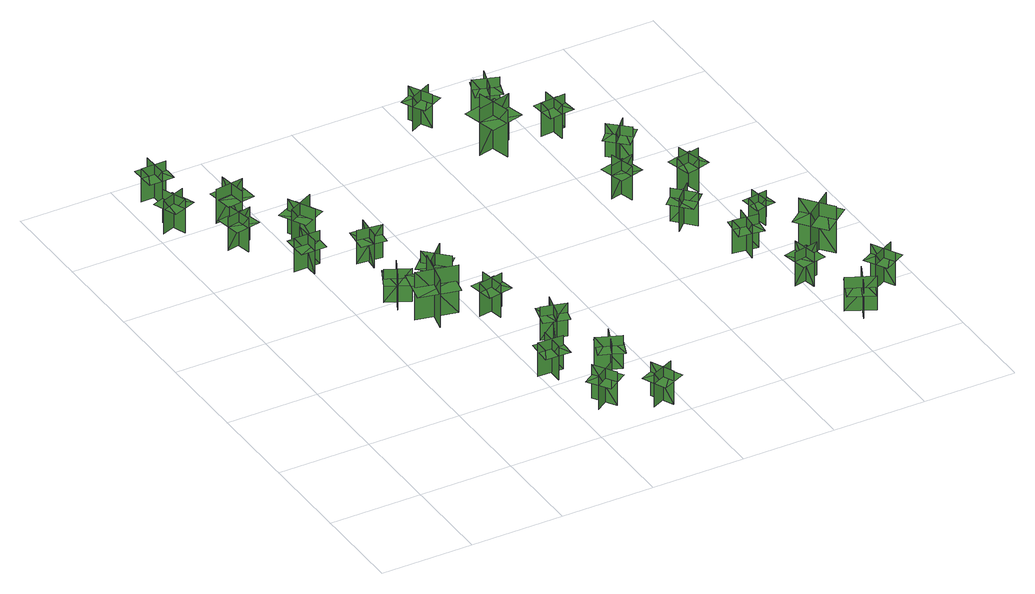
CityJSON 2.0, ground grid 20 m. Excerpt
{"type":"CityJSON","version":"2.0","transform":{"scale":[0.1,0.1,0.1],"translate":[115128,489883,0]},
"CityObjects":{
"tree1":{"type":"SolitaryVegetationObject","geometry":[{"type":"MultiSurface","lod":"1","boundaries":[[[0,1,2]],[[0,2,3]],[[4,5,6]],[[4,6,7]],[[8,9,10]],[[8,10,11]],[[8,11,12]],[[8,12,13]]]}]},
"tree2":{"type":"SolitaryVegetationObject","geometry":[{"type":"MultiSurface","lod":"1","boundaries":[[[14,15,16]],[[14,16,17]],[[18,19,20]],[[18,20,21]],[[22,23,24]],[[22,24,25]],[[22,25,26]],[[22,26,27]]]}]},
"tree3":{"type":"SolitaryVegetationObject","geometry":[{"type":"MultiSurface","lod":"1","boundaries":[[[28,29,30]],[[28,30,31]],[[32,33,34]],[[32,34,35]],[[36,37,38]],[[36,38,39]],[[36,39,40]],[[36,40,41]]]}]},
"tree4":{"type":"SolitaryVegetationObject","geometry":[{"type":"MultiSurface","lod":"1","boundaries":[[[42,43,44]],[[42,44,45]],[[46,47,48]],[[46,48,49]],[[50,51,52]],[[50,52,53]],[[50,53,54]],[[50,54,55]]]}]},
"tree5":{"type":"SolitaryVegetationObject","geometry":[{"type":"MultiSurface","lod":"1","boundaries":[[[56,57,58]],[[56,58,59]],[[60,61,62]],[[60,62,63]],[[64,65,66]],[[64,66,67]],[[64,67,68]],[[64,68,69]]]}]},
"tree6":{"type":"SolitaryVegetationObject","geometry":[{"type":"MultiSurface","lod":"1","boundaries":[[[70,71,72]],[[70,72,73]],[[74,75,76]],[[74,76,77]],[[78,79,80]],[[78,80,81]],[[78,81,82]],[[78,82,83]]]}]},
"tree7":{"type":"SolitaryVegetationObject","geometry":[{"type":"MultiSurface","lod":"1","boundaries":[[[84,85,86]],[[84,86,87]],[[88,89,90]],[[88,90,91]],[[92,93,94]],[[92,94,95]],[[92,95,96]],[[92,96,97]]]}]},
"tree8":{"type":"SolitaryVegetationObject","geometry":[{"type":"MultiSurface","lod":"1","boundaries":[[[98,99,100]],[[98,100,101]],[[102,103,104]],[[102,104,105]],[[106,107,108]],[[106,108,109]],[[106,109,110]],[[106,110,111]]]}]},
"tree9":{"type":"SolitaryVegetationObject","geometry":[{"type":"MultiSurface","lod":"1","boundaries":[[[112,113,114]],[[112,114,115]],[[116,117,118]],[[116,118,119]],[[120,121,122]],[[120,122,123]],[[120,123,124]],[[120,124,125]]]}]},
"tree10":{"type":"SolitaryVegetationObject","geometry":[{"type":"MultiSurface","lod":"1","boundaries":[[[126,127,128]],[[126,128,129]],[[130,131,132]],[[130,132,133]],[[134,135,136]],[[134,136,137]],[[134,137,138]],[[134,138,139]]]}]},
"tree11":{"type":"SolitaryVegetationObject","geometry":[{"type":"MultiSurface","lod":"1","boundaries":[[[140,141,142]],[[140,142,143]],[[144,145,146]],[[144,146,147]],[[148,149,150]],[[148,150,151]],[[148,151,152]],[[148,152,153]]]}]},
"tree12":{"type":"SolitaryVegetationObject","geometry":[{"type":"MultiSurface","lod":"1","boundaries":[[[154,155,156]],[[154,156,157]],[[158,159,160]],[[158,160,161]],[[162,163,164]],[[162,164,165]],[[162,165,166]],[[162,166,167]]]}]},
"tree13":{"type":"SolitaryVegetationObject","geometry":[{"type":"MultiSurface","lod":"1","boundaries":[[[168,169,170]],[[168,170,171]],[[172,173,174]],[[172,174,175]],[[176,177,178]],[[176,178,179]],[[176,179,180]],[[176,180,181]]]}]},
"tree14":{"type":"SolitaryVegetationObject","geometry":[{"type":"MultiSurface","lod":"1","boundaries":[[[182,183,184]],[[182,184,185]],[[186,187,188]],[[186,188,189]],[[190,191,192]],[[190,192,193]],[[190,193,194]],[[190,194,195]]]}]},
"tree15":{"type":"SolitaryVegetationObject","geometry":[{"type":"MultiSurface","lod":"1","boundaries":[[[196,197,198]],[[196,198,199]],[[200,201,202]],[[200,202,203]],[[204,205,206]],[[204,206,207]],[[204,207,208]],[[204,208,209]]]}]},
"tree16":{"type":"SolitaryVegetationObject","geometry":[{"type":"MultiSurface","lod":"1","boundaries":[[[210,211,212]],[[210,212,213]],[[214,215,216]],[[214,216,217]],[[218,219,220]],[[218,220,221]],[[218,221,222]],[[218,222,223]]]}]},
"tree17":{"type":"SolitaryVegetationObject","geometry":[{"type":"MultiSurface","lod":"1","boundaries":[[[224,225,226]],[[224,226,227]],[[228,229,230]],[[228,230,231]],[[232,233,234]],[[232,234,235]],[[232,235,236]],[[232,236,237]]]}]},
"tree18":{"type":"SolitaryVegetationObject","geometry":[{"type":"MultiSurface","lod":"1","boundaries":[[[238,239,240]],[[238,240,241]],[[242,243,244]],[[242,244,245]],[[246,247,248]],[[246,248,249]],[[246,249,250]],[[246,250,251]]]}]},
"tree19":{"type":"SolitaryVegetationObject","geometry":[{"type":"MultiSurface","lod":"1","boundaries":[[[252,253,254]],[[252,254,255]],[[256,257,258]],[[256,258,259]],[[260,261,262]],[[260,262,263]],[[260,263,264]],[[260,264,265]]]}]},
"tree20":{"type":"SolitaryVegetationObject","geometry":[{"type":"MultiSurface","lod":"1","boundaries":[[[266,267,268]],[[266,268,269]],[[270,271,272]],[[270,272,273]],[[274,275,276]],[[274,276,277]],[[274,277,278]],[[274,278,279]]]}]},
"tree21":{"type":"SolitaryVegetationObject","geometry":[{"type":"MultiSurface","lod":"1","boundaries":[[[280,281,282]],[[280,282,283]],[[284,285,286]],[[284,286,287]],[[288,289,290]],[[288,290,291]],[[288,291,292]],[[288,292,293]]]}]},
"tree22":{"type":"SolitaryVegetationObject","geometry":[{"type":"MultiSurface","lod":"1","boundaries":[[[294,295,296]],[[294,296,297]],[[298,299,300]],[[298,300,301]],[[302,303,304]],[[302,304,305]],[[302,305,306]],[[302,306,307]]]}]},
"tree23":{"type":"SolitaryVegetationObject","geometry":[{"type":"MultiSurface","lod":"1","boundaries":[[[308,309,310]],[[308,310,311]],[[312,313,314]],[[312,314,315]],[[316,317,318]],[[316,318,319]],[[316,319,320]],[[316,320,321]]]}]},
"tree24":{"type":"SolitaryVegetationObject","geometry":[{"type":"MultiSurface","lod":"1","boundaries":[[[322,323,324]],[[322,324,325]],[[326,327,328]],[[326,328,329]],[[330,331,332]],[[330,332,333]],[[330,333,334]],[[330,334,335]]]}]},
"tree25":{"type":"SolitaryVegetationObject","geometry":[{"type":"MultiSurface","lod":"1","boundaries":[[[336,337,338]],[[336,338,339]],[[340,341,342]],[[340,342,343]],[[344,345,346]],[[344,346,347]],[[344,347,348]],[[344,348,349]]]}]},
"tree26":{"type":"SolitaryVegetationObject","geometry":[{"type":"MultiSurface","lod":"1","boundaries":[[[350,351,352]],[[350,352,353]],[[354,355,356]],[[354,356,357]],[[358,359,360]],[[358,360,361]],[[358,361,362]],[[358,362,363]]]}]},
"tree27":{"type":"SolitaryVegetationObject","geometry":[{"type":"MultiSurface","lod":"1","boundaries":[[[364,365,366]],[[364,366,367]],[[368,369,370]],[[368,370,371]],[[372,373,374]],[[372,374,375]],[[372,375,376]],[[372,376,377]]]}]},
"tree28":{"type":"SolitaryVegetationObject","geometry":[{"type":"MultiSurface","lod":"1","boundaries":[[[378,379,380]],[[378,380,381]],[[382,383,384]],[[382,384,385]],[[386,387,388]],[[386,388,389]],[[386,389,390]],[[386,390,391]]]}]},
"tree29":{"type":"SolitaryVegetationObject","geometry":[{"type":"MultiSurface","lod":"1","boundaries":[[[392,393,394]],[[392,394,395]],[[396,397,398]],[[396,398,399]],[[400,401,402]],[[400,402,403]],[[400,403,404]],[[400,404,405]]]}]},
"tree30":{"type":"SolitaryVegetationObject","geometry":[{"type":"MultiSurface","lod":"1","boundaries":[[[406,407,408]],[[406,408,409]],[[410,411,412]],[[410,412,413]],[[414,415,416]],[[414,416,417]],[[414,417,418]],[[414,418,419]]]}]}
},
"vertices":[
[68,1042,4],[16,1022,4],[16,1022,81],[68,1042,81],[34,1057,4],[54,1005,4],[54,1005,81],[34,1057,81],[34,1057,60],[8,1048,60],[28,996,60],[54,1005,60],[79,1015,60],[60,1067,60],
[116,942,4],[127,888,4],[127,888,81],[116,942,81],[95,911,4],[149,922,4],[149,922,81],[95,911,81],[95,911,59],[100,884,59],[155,895,59],[149,922,59],[144,949,59],[90,939,59],
[87,1139,5],[32,1138,5],[32,1138,82],[87,1139,82],[61,1165,5],[62,1109,5],[62,1109,82],[61,1165,82],[61,1165,60],[33,1164,60],[34,1109,60],[62,1109,60],[89,1110,60],[89,1165,60],
[199,759,4],[198,814,4],[198,814,81],[199,759,81],[225,785,4],[169,785,4],[169,785,81],[225,785,81],[225,785,59],[225,813,59],[169,812,59],[169,785,59],[170,757,59],[225,757,59],
[120,1002,6],[183,1010,6],[183,1010,84],[120,1002,84],[160,971,6],[152,1034,6],[152,1034,84],[160,971,84],[125,998,59],[129,969,59],[191,978,59],[187,1007,59],[183,1036,59],[121,1027,59],
[267,610,2],[316,586,2],[316,586,79],[267,610,79],[278,575,2],[303,625,2],[303,625,79],[278,575,79],[278,575,57],[303,563,57],[328,613,57],[303,625,57],[278,637,57],[254,587,57],
[375,508,2],[289,528,2],[289,528,112],[375,508,112],[338,567,2],[318,481,2],[318,481,112],[338,567,112],[371,515,77],[379,555,77],[293,573,77],[285,534,77],[276,494,77],[362,475,77],
[477,73,7],[447,120,7],[447,120,84],[477,73,84],[485,109,7],[439,79,7],[439,79,84],[485,109,84],[485,109,62],[470,132,62],[424,102,62],[439,79,62],[454,56,62],[500,86,62],
[449,234,7],[394,235,7],[394,235,84],[449,234,84],[424,261,7],[423,205,7],[423,205,84],[424,261,84],[424,261,62],[397,261,62],[395,206,62],[423,205,62],[450,204,62],[452,260,62],
[251,848,6],[223,905,6],[223,905,85],[251,848,85],[267,896,6],[211,868,6],[211,868,85],[267,896,85],[253,854,59],[279,867,59],[251,923,59],[225,910,59],[199,897,59],[227,841,59],
[284,745,7],[339,739,7],[339,739,84],[284,745,84],[307,716,7],[313,771,7],[313,771,84],[307,716,84],[307,716,62],[334,713,62],[340,768,62],[313,771,62],[285,774,62],[279,719,62],
[400,578,5],[356,623,5],[356,623,84],[400,578,84],[401,628,5],[356,584,5],[356,584,84],[401,628,84],[400,583,58],[421,604,58],[377,648,58],[356,628,58],[335,607,58],[380,563,58],
[569,15,12],[546,65,12],[546,65,89],[569,15,89],[582,49,12],[532,26,12],[532,26,89],[582,49,89],[582,49,67],[571,75,67],[520,52,67],[532,26,67],[543,1,67],[594,24,67],
[454,480,7],[399,470,7],[399,470,84],[454,480,84],[424,501,7],[433,447,7],[433,447,84],[424,501,84],[424,501,63],[396,497,63],[406,442,63],[433,447,63],[461,452,63],[451,506,63],
[547,172,11],[495,193,11],[495,193,88],[547,172,88],[533,206,11],[512,155,11],[512,155,88],[533,206,88],[533,206,66],[507,216,66],[486,165,66],[512,155,66],[537,144,66],[558,196,66],
[457,336,11],[510,322,11],[510,322,88],[457,336,88],[475,304,11],[489,357,11],[489,357,88],[475,304,88],[475,304,67],[502,297,67],[516,350,67],[489,357,67],[462,364,67],[448,311,67],
[644,1082,6],[619,1131,6],[619,1131,83],[644,1082,83],[655,1117,6],[606,1092,6],[606,1092,83],[655,1117,83],[655,1117,62],[643,1142,62],[594,1116,62],[606,1092,62],[619,1067,62],[668,1092,62],
[705,1005,1],[724,930,1],[724,930,109],[705,1005,109],[679,961,1],[754,980,1],[754,980,109],[679,961,109],[679,961,78],[688,924,78],[763,943,78],[754,980,78],[744,1018,78],[669,999,78],
[840,730,6],[854,676,6],[854,676,83],[840,730,83],[821,698,6],[875,712,6],[875,712,83],[821,698,83],[821,698,61],[828,671,61],[882,685,61],[875,712,61],[868,739,61],[814,725,61],
[922,581,1],[882,543,1],[882,543,78],[922,581,78],[885,583,1],[923,542,1],[923,542,78],[885,583,78],[885,583,57],[865,564,57],[903,523,57],[923,542,57],[943,561,57],[905,601,57],
[783,1065,11],[730,1082,11],[730,1082,88],[783,1065,88],[766,1098,11],[750,1045,11],[750,1045,88],[766,1098,88],[766,1098,66],[740,1106,66],[723,1054,66],[750,1045,66],[776,1037,66],[793,1090,66],
[986,417,3],[931,424,3],[931,424,80],[986,417,80],[963,446,3],[957,392,3],[957,392,80],[963,446,80],[963,446,59],[936,450,59],[929,395,59],[957,392,59],[984,388,59],[991,443,59],
[1066,160,4],[1039,103,4],[1039,103,82],[1066,160,82],[1019,144,4],[1076,116,4],[1076,116,82],[1019,144,82],[1061,158,57],[1034,171,57],[1008,114,57],[1034,101,57],[1060,89,57],[1087,146,57],
[982,269,2],[1036,280,2],[1036,280,79],[982,269,79],[1013,249,2],[1002,303,2],[1002,303,79],[1013,249,79],[1013,249,58],[1040,254,58],[1029,308,58],[1002,303,58],[975,297,58],[986,243,58],
[862,952,11],[807,947,11],[807,947,88],[862,952,88],[834,976,11],[839,921,11],[839,921,88],[834,976,88],[834,976,67],[806,973,67],[812,918,67],[839,921,67],[867,924,67],[861,979,67],
[920,789,10],[880,827,10],[880,827,87],[920,789,87],[919,826,10],[881,786,10],[881,786,87],[919,826,87],[919,826,65],[899,845,65],[861,805,65],[881,786,65],[901,766,65],[939,806,65],
[995,668,8],[942,656,8],[942,656,84],[995,668,84],[964,688,8],[977,634,8],[977,634,84],[964,688,84],[964,688,63],[937,682,63],[950,628,63],[977,634,63],[1004,641,63],[991,694,63],
[1047,494,9],[1004,487,9],[1004,487,70],[1047,494,70],[1024,511,9],[1031,468,9],[1031,468,70],[1024,511,70],[1024,511,53],[1002,508,53],[1009,464,53],[1031,468,53],[1053,471,53],[1045,515,53],
[1101,319,9],[1053,379,9],[1053,379,117],[1101,319,117],[1108,370,9],[1047,322,9],[1047,322,117],[1108,370,117],[1108,370,87],[1084,400,87],[1023,352,87],[1047,322,87],[1071,292,87],[1132,340,87],
[1142,161,12],[1115,210,12],[1115,210,89],[1142,161,89],[1152,197,12],[1104,170,12],[1104,170,89],[1152,197,89],[1152,197,68],[1138,221,68],[1090,194,68],[1104,170,68],[1117,146,68],[1165,173,68]
]}
